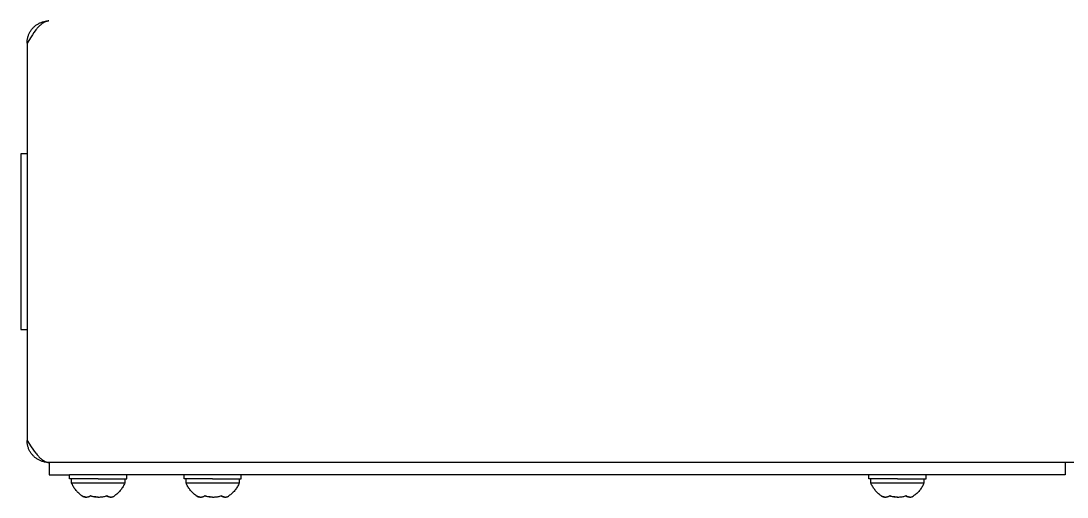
# Model space of a CAD drawing. Header units: millimetres. Extents: x -2542 to 6192, y -257 to 5845.
# Drawn here: x 1393.9 to 1649.8, y 3921.4 to 4037.9 of the extents above; entities that cross this region are included whole.
import ezdxf

# ---------------------------------------------------------------- set-up
doc = ezdxf.new("R2010")
doc.units = ezdxf.units.MM
doc.header["$MEASUREMENT"] = 0
doc.layers.add('Utwórz2D linie widoczne', color=7, linetype='Continuous', true_color=0x000000)

msp = doc.modelspace()

# ---------------------------------------------------------------- linework, layer by layer
at = {"layer": 'Utwórz2D linie widoczne'}
for p, q in [((1396.34, 4035.45), (1396.44, 4035.61)), ((1396.44, 4035.61), (1396.55, 4035.75)), ((1396.55, 4035.75), (1396.67, 4035.9)), ((1396.67, 4035.9), (1396.79, 4036.04)), ((1396.79, 4036.04), (1396.91, 4036.18)), ((1396.91, 4036.18), (1397.04, 4036.31)), ((1397.04, 4036.31), (1397.18, 4036.44)), ((1397.18, 4036.44), (1397.32, 4036.56)), ((1397.32, 4036.56), (1397.46, 4036.68)), ((1397.46, 4036.68), (1397.6, 4036.8)), ((1397.63, 4035.68), (1397.46, 4035.47)), ((1397.6, 4036.8), (1397.76, 4036.9)), ((1397.81, 4035.9), (1397.63, 4035.68)), ((1397.76, 4036.9), (1397.91, 4037.01)), ((1397.95, 4036.07), (1397.81, 4035.9)), ((1397.91, 4037.01), (1398.07, 4037.11)), ((1398.1, 4036.25), (1397.95, 4036.07)), ((1398.07, 4037.11), (1398.23, 4037.2)), ((1398.26, 4036.42), (1398.1, 4036.25)), ((1398.23, 4037.2), (1398.39, 4037.29)), ((1398.41, 4036.58), (1398.26, 4036.42)), ((1398.39, 4037.29), (1398.56, 4037.37)), ((1398.56, 4036.73), (1398.41, 4036.58)), ((1398.56, 4037.37), (1398.73, 4037.44)), ((1398.71, 4036.87), (1398.56, 4036.73)), ((1398.86, 4037), (1398.71, 4036.87)), ((1398.73, 4037.44), (1398.9, 4037.51)), ((1398.94, 4037.07), (1398.86, 4037)), ((1398.9, 4037.51), (1399.07, 4037.58)), ((1399.02, 4037.13), (1398.94, 4037.07)), ((1399.16, 4037.24), (1399.02, 4037.13)), ((1399.07, 4037.58), (1399.25, 4037.63)), ((1399.23, 4037.29), (1399.16, 4037.24)), ((1399.3, 4037.34), (1399.23, 4037.29)), ((1399.25, 4037.63), (1399.43, 4037.69)), ((1399.37, 4037.39), (1399.3, 4037.34)), ((1399.44, 4037.43), (1399.37, 4037.39)), ((1399.43, 4037.69), (1399.61, 4037.73)), ((1399.52, 4037.48), (1399.44, 4037.43)), ((1399.59, 4037.52), (1399.52, 4037.48)), ((1399.66, 4037.56), (1399.59, 4037.52)), ((1399.61, 4037.73), (1399.79, 4037.77)), ((1399.73, 4037.59), (1399.66, 4037.56)), ((1399.8, 4037.63), (1399.73, 4037.59)), ((1399.79, 4037.77), (1399.97, 4037.8)), ((1399.87, 4037.66), (1399.8, 4037.63)), ((1399.95, 4037.69), (1399.87, 4037.66)), ((1400.02, 4037.72), (1399.95, 4037.69)), ((1399.97, 4037.8), (1400.16, 4037.83)), ((1400.09, 4037.75), (1400.02, 4037.72)), ((1400.17, 4037.77), (1400.09, 4037.75)), ((1400.16, 4037.83), (1400.34, 4037.85)), ((1400.24, 4037.79), (1400.17, 4037.77)), ((1400.31, 4037.81), (1400.24, 4037.79)), ((1400.39, 4037.83), (1400.31, 4037.81)), ((1400.34, 4037.85), (1400.53, 4037.86)), ((1400.46, 4037.84), (1400.39, 4037.83)), ((1400.53, 4037.85), (1400.46, 4037.84)), ((1400.53, 4037.86), (1400.71, 4037.87)), ((1400.61, 4037.86), (1400.53, 4037.85)), ((1400.68, 4037.87), (1400.61, 4037.86)), ((1400.72, 4037.87), (1400.68, 4037.87)), ((1400.76, 4037.87), (1400.72, 4037.87)), ((1396.42, 4033.99), (1395.44, 4032.47)), ((1395.46, 4032.84), (1395.47, 4033.03)), ((1395.47, 4033.03), (1395.49, 4033.21)), ((1395.49, 4033.21), (1395.52, 4033.4)), ((1395.52, 4033.4), (1395.56, 4033.58)), ((1395.56, 4033.58), (1395.6, 4033.76)), ((1395.6, 4033.76), (1395.65, 4033.94)), ((1395.65, 4033.94), (1395.7, 4034.12)), ((1395.7, 4034.12), (1395.76, 4034.29)), ((1395.76, 4034.29), (1395.82, 4034.47)), ((1395.82, 4034.47), (1395.9, 4034.64)), ((1395.9, 4034.64), (1395.97, 4034.81)), ((1395.97, 4034.81), (1396.06, 4034.97)), ((1396.06, 4034.97), (1396.14, 4035.14)), ((1396.14, 4035.14), (1396.24, 4035.3)), ((1396.24, 4035.3), (1396.34, 4035.45)), ((1396.77, 4034.51), (1396.42, 4033.99)), ((1397.13, 4035.02), (1396.77, 4034.51)), ((1397.46, 4035.47), (1397.13, 4035.02)), ((1395.44, 4032.47), (1395.45, 4032.66)), ((1395.44, 4032.47), (1395.44, 3935.27)), ((1395.45, 4032.66), (1395.46, 4032.84)), ((1395.44, 4005.37), (1393.94, 4005.37)), ((1393.94, 4005.37), (1393.94, 3962.37)), ((1393.94, 3962.37), (1395.44, 3962.37)), ((1395.45, 3935.09), (1395.44, 3935.27)), ((1395.44, 3935.27), (1396.47, 3933.71)), ((1395.46, 3934.9), (1395.45, 3935.09)), ((1395.47, 3934.71), (1395.46, 3934.9)), ((1395.5, 3934.52), (1395.47, 3934.71)), ((1395.52, 3934.34), (1395.5, 3934.52)), ((1395.56, 3934.15), (1395.52, 3934.34)), ((1395.6, 3933.97), (1395.56, 3934.15)), ((1395.65, 3933.79), (1395.6, 3933.97)), ((1395.71, 3933.61), (1395.65, 3933.79)), ((1395.77, 3933.43), (1395.71, 3933.61)), ((1395.83, 3933.25), (1395.77, 3933.43)), ((1395.91, 3933.08), (1395.83, 3933.25)), ((1396.47, 3933.71), (1396.84, 3933.17)), ((1395.99, 3932.91), (1395.91, 3933.08)), ((1396.07, 3932.74), (1395.99, 3932.91)), ((1396.16, 3932.58), (1396.07, 3932.74)), ((1396.26, 3932.42), (1396.16, 3932.58)), ((1396.36, 3932.26), (1396.26, 3932.42)), ((1396.47, 3932.1), (1396.36, 3932.26)), ((1396.58, 3931.95), (1396.47, 3932.1)), ((1396.7, 3931.81), (1396.58, 3931.95)), ((1396.83, 3931.67), (1396.7, 3931.81)), ((1396.95, 3931.53), (1396.83, 3931.67)), ((1396.84, 3933.17), (1397.22, 3932.64)), ((1397.09, 3931.39), (1396.95, 3931.53)), ((1397.22, 3931.27), (1397.09, 3931.39)), ((1397.22, 3932.64), (1397.56, 3932.2)), ((1397.37, 3931.14), (1397.22, 3931.27)), ((1397.51, 3931.02), (1397.37, 3931.14)), ((1397.66, 3930.91), (1397.51, 3931.02)), ((1397.56, 3932.2), (1397.73, 3931.98)), ((1397.82, 3930.8), (1397.66, 3930.91)), ((1397.73, 3931.98), (1397.9, 3931.77)), ((1397.97, 3930.7), (1397.82, 3930.8)), ((1397.9, 3931.77), (1398.05, 3931.6)), ((1398.13, 3930.6), (1397.97, 3930.7)), ((1398.05, 3931.6), (1398.21, 3931.43)), ((1398.21, 3931.43), (1398.36, 3931.26)), ((1398.36, 3931.26), (1398.52, 3931.1)), ((1398.52, 3931.1), (1398.67, 3930.96)), ((1398.67, 3930.96), (1398.82, 3930.82)), ((1398.82, 3930.82), (1398.98, 3930.69)), ((1398.98, 3930.69), (1399.05, 3930.63)), ((1399.05, 3930.63), (1399.14, 3930.56)), ((1398.3, 3930.51), (1398.13, 3930.6)), ((1398.47, 3930.43), (1398.3, 3930.51)), ((1398.64, 3930.35), (1398.47, 3930.43)), ((1398.81, 3930.27), (1398.64, 3930.35)), ((1398.99, 3930.2), (1398.81, 3930.27)), ((1399.16, 3930.14), (1398.99, 3930.2)), ((1399.14, 3930.56), (1399.21, 3930.51)), ((1399.34, 3930.09), (1399.16, 3930.14)), ((1399.21, 3930.51), (1399.28, 3930.46)), ((1399.28, 3930.46), (1399.36, 3930.4)), ((1399.52, 3930.04), (1399.34, 3930.09)), ((1399.36, 3930.4), (1399.43, 3930.35)), ((1399.43, 3930.35), (1399.51, 3930.31)), ((1399.51, 3930.31), (1399.59, 3930.26)), ((1399.71, 3929.99), (1399.52, 3930.04)), ((1399.59, 3930.26), (1399.67, 3930.21)), ((1399.67, 3930.21), (1399.75, 3930.17)), ((1399.89, 3929.96), (1399.71, 3929.99)), ((1399.75, 3930.17), (1399.82, 3930.14)), ((1399.82, 3930.14), (1399.89, 3930.1)), ((1399.89, 3930.1), (1399.96, 3930.07)), ((1400.08, 3929.93), (1399.89, 3929.96)), ((1399.96, 3930.07), (1400.04, 3930.04)), ((1400.04, 3930.04), (1400.11, 3930.02)), ((1400.26, 3929.91), (1400.08, 3929.93)), ((1400.11, 3930.02), (1400.18, 3929.99)), ((1400.18, 3929.99), (1400.26, 3929.97)), ((1400.26, 3929.97), (1400.33, 3929.95)), ((1400.45, 3929.89), (1400.26, 3929.91)), ((1400.33, 3929.95), (1400.4, 3929.93)), ((1400.4, 3929.93), (1400.48, 3929.92)), ((1400.64, 3929.88), (1400.45, 3929.89)), ((1400.48, 3929.92), (1400.55, 3929.9)), ((1400.55, 3929.9), (1400.62, 3929.89)), ((1400.62, 3929.89), (1400.69, 3929.88)), ((1400.83, 3929.87), (1400.64, 3929.88)), ((1400.69, 3929.88), (1400.77, 3929.88)), ((1400.77, 3929.88), (1400.84, 3929.88)), ((1400.84, 3929.88), (1400.91, 3929.87)), ((1400.84, 3929.87), (1400.84, 3926.87)), ((1980.77, 3929.87), (1400.91, 3929.87)), ((1649.34, 3929.87), (1649.34, 3926.87)), ((1400.84, 3926.87), (1405.84, 3926.87)), ((1649.34, 3926.87), (1405.84, 3926.87)), ((1405.84, 3925.87), (1405.84, 3926.87)), ((1412.84, 3925.87), (1405.84, 3925.87)), ((1406.34, 3924.87), (1406.34, 3925.87)), ((1412.84, 3925.87), (1419.84, 3925.87)), ((1419.34, 3925.87), (1419.34, 3924.87)), ((1419.84, 3925.87), (1419.84, 3926.87)), ((1433.84, 3925.87), (1433.84, 3926.87)), ((1440.84, 3925.87), (1433.84, 3925.87)), ((1434.34, 3924.87), (1434.34, 3925.87)), ((1440.84, 3925.87), (1447.84, 3925.87)), ((1447.34, 3925.87), (1447.34, 3924.87)), ((1447.84, 3925.87), (1447.84, 3926.87)), ((1601.34, 3925.87), (1601.34, 3926.87)), ((1608.34, 3925.87), (1601.34, 3925.87)), ((1601.84, 3924.87), (1601.84, 3925.87)), ((1608.34, 3925.87), (1615.34, 3925.87)), ((1614.84, 3925.87), (1614.84, 3924.87)), ((1615.34, 3925.87), (1615.34, 3926.87)), ((1406.44, 3924.66), (1406.34, 3924.87)), ((1406.34, 3924.87), (1419.34, 3924.87)), ((1406.53, 3924.44), (1406.44, 3924.66)), ((1406.64, 3924.23), (1406.53, 3924.44)), ((1406.75, 3924.02), (1406.64, 3924.23)), ((1406.87, 3923.82), (1406.75, 3924.02)), ((1407, 3923.62), (1406.87, 3923.82)), ((1407.14, 3923.43), (1407, 3923.62)), ((1407.28, 3923.24), (1407.14, 3923.43)), ((1407.42, 3923.05), (1407.28, 3923.24)), ((1407.58, 3922.87), (1407.42, 3923.05)), ((1418.23, 3923.01), (1418.07, 3922.82)), ((1418.38, 3923.2), (1418.23, 3923.01)), ((1418.52, 3923.39), (1418.38, 3923.2)), ((1418.66, 3923.59), (1418.52, 3923.39)), ((1418.79, 3923.79), (1418.66, 3923.59)), ((1418.92, 3924), (1418.79, 3923.79)), ((1419.04, 3924.21), (1418.92, 3924)), ((1419.15, 3924.43), (1419.04, 3924.21)), ((1419.25, 3924.65), (1419.15, 3924.43)), ((1419.34, 3924.87), (1419.25, 3924.65)), ((1434.44, 3924.66), (1434.34, 3924.87)), ((1434.34, 3924.87), (1447.34, 3924.87)), ((1434.53, 3924.44), (1434.44, 3924.66)), ((1434.64, 3924.23), (1434.53, 3924.44)), ((1434.75, 3924.02), (1434.64, 3924.23)), ((1434.87, 3923.82), (1434.75, 3924.02)), ((1435, 3923.62), (1434.87, 3923.82)), ((1435.14, 3923.43), (1435, 3923.62)), ((1435.28, 3923.24), (1435.14, 3923.43)), ((1435.42, 3923.05), (1435.28, 3923.24)), ((1435.58, 3922.87), (1435.42, 3923.05)), ((1446.23, 3923.01), (1446.07, 3922.82)), ((1446.38, 3923.2), (1446.23, 3923.01)), ((1446.52, 3923.39), (1446.38, 3923.2)), ((1446.66, 3923.59), (1446.52, 3923.39)), ((1446.79, 3923.79), (1446.66, 3923.59)), ((1446.92, 3924), (1446.79, 3923.79)), ((1447.04, 3924.21), (1446.92, 3924)), ((1447.15, 3924.43), (1447.04, 3924.21)), ((1447.25, 3924.65), (1447.15, 3924.43)), ((1447.34, 3924.87), (1447.25, 3924.65)), ((1601.94, 3924.66), (1601.84, 3924.87)), ((1601.84, 3924.87), (1614.84, 3924.87)), ((1602.03, 3924.44), (1601.94, 3924.66)), ((1602.14, 3924.23), (1602.03, 3924.44)), ((1602.25, 3924.02), (1602.14, 3924.23)), ((1602.37, 3923.82), (1602.25, 3924.02)), ((1602.5, 3923.62), (1602.37, 3923.82)), ((1602.64, 3923.43), (1602.5, 3923.62)), ((1602.78, 3923.24), (1602.64, 3923.43)), ((1602.92, 3923.05), (1602.78, 3923.24)), ((1603.08, 3922.87), (1602.92, 3923.05)), ((1613.73, 3923.01), (1613.57, 3922.82)), ((1613.88, 3923.2), (1613.73, 3923.01)), ((1614.02, 3923.39), (1613.88, 3923.2)), ((1614.16, 3923.59), (1614.02, 3923.39)), ((1614.29, 3923.79), (1614.16, 3923.59)), ((1614.42, 3924), (1614.29, 3923.79)), ((1614.54, 3924.21), (1614.42, 3924)), ((1614.65, 3924.43), (1614.54, 3924.21)), ((1614.75, 3924.65), (1614.65, 3924.43)), ((1614.84, 3924.87), (1614.75, 3924.65)), ((1407.74, 3922.69), (1407.58, 3922.87)), ((1407.9, 3922.53), (1407.74, 3922.69)), ((1408.07, 3922.36), (1407.9, 3922.53)), ((1408.25, 3922.2), (1408.07, 3922.36)), ((1408.43, 3922.05), (1408.25, 3922.2)), ((1408.61, 3921.91), (1408.43, 3922.05)), ((1408.8, 3921.77), (1408.61, 3921.91)), ((1408.8, 3921.77), (1408.86, 3921.73)), ((1408.89, 3921.71), (1408.8, 3921.77)), ((1408.86, 3921.73), (1408.91, 3921.7)), ((1408.93, 3921.68), (1408.89, 3921.71)), ((1408.91, 3921.7), (1408.97, 3921.66)), ((1408.98, 3921.65), (1408.93, 3921.68)), ((1408.97, 3921.66), (1409.02, 3921.63)), ((1409.02, 3921.62), (1408.98, 3921.65)), ((1409.02, 3921.63), (1409.08, 3921.6)), ((1409.06, 3921.6), (1409.02, 3921.62)), ((1409.11, 3921.57), (1409.06, 3921.6)), ((1409.08, 3921.6), (1409.14, 3921.58)), ((1409.16, 3921.55), (1409.11, 3921.57)), ((1409.14, 3921.58), (1409.2, 3921.55)), ((1409.2, 3921.53), (1409.16, 3921.55)), ((1409.2, 3921.55), (1409.26, 3921.53)), ((1409.25, 3921.51), (1409.2, 3921.53)), ((1409.3, 3921.5), (1409.25, 3921.51)), ((1409.26, 3921.53), (1409.32, 3921.51)), ((1409.35, 3921.48), (1409.3, 3921.5)), ((1409.32, 3921.51), (1409.38, 3921.49)), ((1409.4, 3921.47), (1409.35, 3921.48)), ((1409.38, 3921.49), (1409.44, 3921.47)), ((1409.45, 3921.46), (1409.4, 3921.47)), ((1409.44, 3921.47), (1409.5, 3921.46)), ((1409.5, 3921.45), (1409.45, 3921.46)), ((1409.5, 3921.46), (1409.57, 3921.45)), ((1409.55, 3921.44), (1409.5, 3921.45)), ((1409.6, 3921.43), (1409.55, 3921.44)), ((1409.57, 3921.45), (1409.63, 3921.44)), ((1409.65, 3921.43), (1409.6, 3921.43)), ((1409.63, 3921.44), (1409.69, 3921.43)), ((1409.71, 3921.42), (1409.65, 3921.43)), ((1409.69, 3921.43), (1409.76, 3921.43)), ((1409.76, 3921.42), (1409.71, 3921.42)), ((1409.76, 3921.43), (1409.82, 3921.42)), ((1409.81, 3921.42), (1409.76, 3921.42)), ((1409.82, 3921.42), (1409.88, 3921.42)), ((1409.88, 3921.42), (1409.95, 3921.42)), ((1409.95, 3921.42), (1410.01, 3921.43)), ((1410.01, 3921.43), (1410.08, 3921.43)), ((1410.08, 3921.43), (1410.14, 3921.44)), ((1410.14, 3921.44), (1410.2, 3921.45)), ((1410.2, 3921.45), (1410.27, 3921.46)), ((1410.27, 3921.46), (1410.33, 3921.47)), ((1410.33, 3921.47), (1410.39, 3921.49)), ((1410.39, 3921.49), (1410.45, 3921.51)), ((1410.45, 3921.51), (1410.51, 3921.53)), ((1410.51, 3921.53), (1410.57, 3921.55)), ((1410.57, 3921.55), (1410.63, 3921.58)), ((1410.63, 3921.58), (1410.69, 3921.6)), ((1410.69, 3921.6), (1410.75, 3921.63)), ((1410.75, 3921.63), (1410.8, 3921.66)), ((1410.8, 3921.66), (1410.86, 3921.7)), ((1410.86, 3921.7), (1410.91, 3921.73)), ((1411.06, 3921.65), (1410.87, 3921.71)), ((1410.91, 3921.73), (1410.96, 3921.77)), ((1410.96, 3921.77), (1411.16, 3921.7)), ((1411.25, 3921.6), (1411.06, 3921.65)), ((1411.16, 3921.7), (1411.36, 3921.64)), ((1411.44, 3921.55), (1411.25, 3921.6)), ((1411.36, 3921.64), (1411.56, 3921.59)), ((1411.64, 3921.51), (1411.44, 3921.55)), ((1411.56, 3921.59), (1411.76, 3921.55)), ((1411.84, 3921.48), (1411.64, 3921.51)), ((1411.76, 3921.55), (1411.96, 3921.51)), ((1412.04, 3921.46), (1411.84, 3921.48)), ((1411.96, 3921.51), (1412.16, 3921.48)), ((1412.23, 3921.44), (1412.04, 3921.46)), ((1412.16, 3921.48), (1412.37, 3921.45)), ((1412.43, 3921.43), (1412.23, 3921.44)), ((1412.37, 3921.45), (1412.57, 3921.44)), ((1412.63, 3921.42), (1412.43, 3921.43)), ((1412.57, 3921.44), (1412.78, 3921.42)), ((1412.83, 3921.42), (1412.63, 3921.42)), ((1412.78, 3921.42), (1412.98, 3921.42)), ((1412.98, 3921.42), (1413.19, 3921.42)), ((1413.19, 3921.42), (1413.4, 3921.44)), ((1413.4, 3921.44), (1413.6, 3921.45)), ((1413.6, 3921.45), (1413.8, 3921.48)), ((1413.8, 3921.48), (1414.01, 3921.51)), ((1414.01, 3921.51), (1414.21, 3921.55)), ((1414.21, 3921.55), (1414.41, 3921.59)), ((1414.41, 3921.59), (1414.61, 3921.64)), ((1414.61, 3921.64), (1414.81, 3921.7)), ((1414.81, 3921.7), (1415, 3921.77)), ((1414.88, 3921.67), (1414.82, 3921.71)), ((1414.93, 3921.64), (1414.88, 3921.67)), ((1414.99, 3921.61), (1414.93, 3921.64)), ((1415.05, 3921.58), (1414.99, 3921.61)), ((1415, 3921.77), (1415.04, 3921.74)), ((1415.04, 3921.74), (1415.08, 3921.71)), ((1415.11, 3921.56), (1415.05, 3921.58)), ((1415.08, 3921.71), (1415.12, 3921.68)), ((1415.17, 3921.54), (1415.11, 3921.56)), ((1415.12, 3921.68), (1415.16, 3921.65)), ((1415.16, 3921.65), (1415.2, 3921.62)), ((1415.23, 3921.51), (1415.17, 3921.54)), ((1415.2, 3921.62), (1415.25, 3921.6)), ((1415.29, 3921.5), (1415.23, 3921.51)), ((1415.25, 3921.6), (1415.29, 3921.57)), ((1415.29, 3921.57), (1415.34, 3921.55)), ((1415.36, 3921.48), (1415.29, 3921.5)), ((1415.34, 3921.55), (1415.38, 3921.53)), ((1415.42, 3921.46), (1415.36, 3921.48)), ((1415.38, 3921.53), (1415.43, 3921.51)), ((1415.48, 3921.45), (1415.42, 3921.46)), ((1415.43, 3921.51), (1415.47, 3921.5)), ((1415.47, 3921.5), (1415.52, 3921.48)), ((1415.55, 3921.44), (1415.48, 3921.45)), ((1415.52, 3921.48), (1415.57, 3921.47)), ((1415.61, 3921.43), (1415.55, 3921.44)), ((1415.57, 3921.47), (1415.62, 3921.46)), ((1415.68, 3921.43), (1415.61, 3921.43)), ((1415.62, 3921.46), (1415.67, 3921.45)), ((1415.67, 3921.45), (1415.72, 3921.44)), ((1415.74, 3921.42), (1415.68, 3921.43)), ((1415.72, 3921.44), (1415.76, 3921.43)), ((1415.81, 3921.42), (1415.74, 3921.42)), ((1415.76, 3921.43), (1415.81, 3921.43)), ((1415.81, 3921.43), (1415.86, 3921.42)), ((1415.87, 3921.42), (1415.81, 3921.42)), ((1415.86, 3921.42), (1415.91, 3921.42)), ((1415.91, 3921.42), (1415.96, 3921.42)), ((1415.96, 3921.42), (1416.01, 3921.42)), ((1416.01, 3921.42), (1416.06, 3921.43)), ((1416.06, 3921.43), (1416.11, 3921.43)), ((1416.11, 3921.43), (1416.16, 3921.44)), ((1416.16, 3921.44), (1416.21, 3921.45)), ((1416.21, 3921.45), (1416.26, 3921.46)), ((1416.26, 3921.46), (1416.31, 3921.47)), ((1416.31, 3921.47), (1416.35, 3921.48)), ((1416.35, 3921.48), (1416.4, 3921.5)), ((1416.4, 3921.5), (1416.45, 3921.52)), ((1416.45, 3921.52), (1416.49, 3921.53)), ((1416.49, 3921.53), (1416.54, 3921.55)), ((1416.54, 3921.55), (1416.58, 3921.58)), ((1416.58, 3921.58), (1416.63, 3921.6)), ((1416.63, 3921.6), (1416.67, 3921.62)), ((1416.67, 3921.62), (1416.71, 3921.65)), ((1416.71, 3921.65), (1416.76, 3921.68)), ((1416.76, 3921.68), (1416.8, 3921.71)), ((1416.99, 3921.85), (1416.8, 3921.71)), ((1417.19, 3921.99), (1416.99, 3921.85)), ((1417.37, 3922.15), (1417.19, 3921.99)), ((1417.56, 3922.31), (1417.37, 3922.15)), ((1417.73, 3922.47), (1417.56, 3922.31)), ((1417.9, 3922.65), (1417.73, 3922.47)), ((1418.07, 3922.82), (1417.9, 3922.65)), ((1435.74, 3922.69), (1435.58, 3922.87)), ((1435.9, 3922.53), (1435.74, 3922.69)), ((1436.07, 3922.36), (1435.9, 3922.53)), ((1436.25, 3922.2), (1436.07, 3922.36)), ((1436.43, 3922.05), (1436.25, 3922.2)), ((1436.61, 3921.91), (1436.43, 3922.05)), ((1436.8, 3921.77), (1436.61, 3921.91)), ((1436.8, 3921.77), (1436.86, 3921.73)), ((1436.89, 3921.71), (1436.8, 3921.77)), ((1436.86, 3921.73), (1436.91, 3921.7)), ((1436.93, 3921.68), (1436.89, 3921.71)), ((1436.91, 3921.7), (1436.97, 3921.66)), ((1436.98, 3921.65), (1436.93, 3921.68)), ((1436.97, 3921.66), (1437.02, 3921.63)), ((1437.02, 3921.62), (1436.98, 3921.65)), ((1437.02, 3921.63), (1437.08, 3921.6)), ((1437.06, 3921.6), (1437.02, 3921.62)), ((1437.11, 3921.57), (1437.06, 3921.6)), ((1437.08, 3921.6), (1437.14, 3921.58)), ((1437.16, 3921.55), (1437.11, 3921.57)), ((1437.14, 3921.58), (1437.2, 3921.55)), ((1437.2, 3921.53), (1437.16, 3921.55)), ((1437.2, 3921.55), (1437.26, 3921.53)), ((1437.25, 3921.51), (1437.2, 3921.53)), ((1437.3, 3921.5), (1437.25, 3921.51)), ((1437.26, 3921.53), (1437.32, 3921.51)), ((1437.35, 3921.48), (1437.3, 3921.5)), ((1437.32, 3921.51), (1437.38, 3921.49)), ((1437.4, 3921.47), (1437.35, 3921.48)), ((1437.38, 3921.49), (1437.44, 3921.47)), ((1437.45, 3921.46), (1437.4, 3921.47)), ((1437.44, 3921.47), (1437.5, 3921.46)), ((1437.5, 3921.45), (1437.45, 3921.46)), ((1437.5, 3921.46), (1437.57, 3921.45)), ((1437.55, 3921.44), (1437.5, 3921.45)), ((1437.6, 3921.43), (1437.55, 3921.44)), ((1437.57, 3921.45), (1437.63, 3921.44)), ((1437.65, 3921.43), (1437.6, 3921.43)), ((1437.63, 3921.44), (1437.69, 3921.43)), ((1437.71, 3921.42), (1437.65, 3921.43)), ((1437.69, 3921.43), (1437.76, 3921.43)), ((1437.76, 3921.42), (1437.71, 3921.42)), ((1437.76, 3921.43), (1437.82, 3921.42)), ((1437.81, 3921.42), (1437.76, 3921.42)), ((1437.82, 3921.42), (1437.88, 3921.42)), ((1437.88, 3921.42), (1437.95, 3921.42)), ((1437.95, 3921.42), (1438.01, 3921.43)), ((1438.01, 3921.43), (1438.08, 3921.43)), ((1438.08, 3921.43), (1438.14, 3921.44)), ((1438.14, 3921.44), (1438.2, 3921.45)), ((1438.2, 3921.45), (1438.27, 3921.46)), ((1438.27, 3921.46), (1438.33, 3921.47)), ((1438.33, 3921.47), (1438.39, 3921.49)), ((1438.39, 3921.49), (1438.45, 3921.51)), ((1438.45, 3921.51), (1438.51, 3921.53)), ((1438.51, 3921.53), (1438.57, 3921.55)), ((1438.57, 3921.55), (1438.63, 3921.58)), ((1438.63, 3921.58), (1438.69, 3921.6)), ((1438.69, 3921.6), (1438.75, 3921.63)), ((1438.75, 3921.63), (1438.8, 3921.66)), ((1438.8, 3921.66), (1438.86, 3921.7)), ((1438.86, 3921.7), (1438.91, 3921.73)), ((1439.06, 3921.65), (1438.87, 3921.71)), ((1438.91, 3921.73), (1438.96, 3921.77)), ((1438.96, 3921.77), (1439.16, 3921.7)), ((1439.25, 3921.6), (1439.06, 3921.65)), ((1439.16, 3921.7), (1439.36, 3921.64)), ((1439.44, 3921.55), (1439.25, 3921.6)), ((1439.36, 3921.64), (1439.56, 3921.59)), ((1439.64, 3921.51), (1439.44, 3921.55)), ((1439.56, 3921.59), (1439.76, 3921.55)), ((1439.84, 3921.48), (1439.64, 3921.51)), ((1439.76, 3921.55), (1439.96, 3921.51)), ((1440.04, 3921.46), (1439.84, 3921.48)), ((1439.96, 3921.51), (1440.16, 3921.48)), ((1440.23, 3921.44), (1440.04, 3921.46)), ((1440.16, 3921.48), (1440.37, 3921.45)), ((1440.43, 3921.43), (1440.23, 3921.44)), ((1440.37, 3921.45), (1440.57, 3921.44)), ((1440.63, 3921.42), (1440.43, 3921.43)), ((1440.57, 3921.44), (1440.78, 3921.42)), ((1440.83, 3921.42), (1440.63, 3921.42)), ((1440.78, 3921.42), (1440.98, 3921.42)), ((1440.98, 3921.42), (1441.19, 3921.42)), ((1441.19, 3921.42), (1441.4, 3921.44)), ((1441.4, 3921.44), (1441.6, 3921.45)), ((1441.6, 3921.45), (1441.8, 3921.48)), ((1441.8, 3921.48), (1442.01, 3921.51)), ((1442.01, 3921.51), (1442.21, 3921.55)), ((1442.21, 3921.55), (1442.41, 3921.59)), ((1442.41, 3921.59), (1442.61, 3921.64)), ((1442.61, 3921.64), (1442.81, 3921.7)), ((1442.81, 3921.7), (1443, 3921.77)), ((1442.88, 3921.67), (1442.82, 3921.71)), ((1442.93, 3921.64), (1442.88, 3921.67)), ((1442.99, 3921.61), (1442.93, 3921.64)), ((1443.05, 3921.58), (1442.99, 3921.61)), ((1443, 3921.77), (1443.04, 3921.74)), ((1443.04, 3921.74), (1443.08, 3921.71)), ((1443.11, 3921.56), (1443.05, 3921.58)), ((1443.08, 3921.71), (1443.12, 3921.68)), ((1443.17, 3921.54), (1443.11, 3921.56)), ((1443.12, 3921.68), (1443.16, 3921.65)), ((1443.16, 3921.65), (1443.2, 3921.62)), ((1443.23, 3921.51), (1443.17, 3921.54)), ((1443.2, 3921.62), (1443.25, 3921.6)), ((1443.29, 3921.5), (1443.23, 3921.51)), ((1443.25, 3921.6), (1443.29, 3921.57)), ((1443.29, 3921.57), (1443.34, 3921.55)), ((1443.36, 3921.48), (1443.29, 3921.5)), ((1443.34, 3921.55), (1443.38, 3921.53)), ((1443.42, 3921.46), (1443.36, 3921.48)), ((1443.38, 3921.53), (1443.43, 3921.51)), ((1443.48, 3921.45), (1443.42, 3921.46)), ((1443.43, 3921.51), (1443.47, 3921.5)), ((1443.47, 3921.5), (1443.52, 3921.48)), ((1443.55, 3921.44), (1443.48, 3921.45)), ((1443.52, 3921.48), (1443.57, 3921.47)), ((1443.61, 3921.43), (1443.55, 3921.44)), ((1443.57, 3921.47), (1443.62, 3921.46)), ((1443.68, 3921.43), (1443.61, 3921.43)), ((1443.62, 3921.46), (1443.67, 3921.45)), ((1443.67, 3921.45), (1443.72, 3921.44)), ((1443.74, 3921.42), (1443.68, 3921.43)), ((1443.72, 3921.44), (1443.76, 3921.43)), ((1443.81, 3921.42), (1443.74, 3921.42)), ((1443.76, 3921.43), (1443.81, 3921.43)), ((1443.81, 3921.43), (1443.86, 3921.42)), ((1443.87, 3921.42), (1443.81, 3921.42)), ((1443.86, 3921.42), (1443.91, 3921.42)), ((1443.91, 3921.42), (1443.96, 3921.42)), ((1443.96, 3921.42), (1444.01, 3921.42)), ((1444.01, 3921.42), (1444.06, 3921.43)), ((1444.06, 3921.43), (1444.11, 3921.43)), ((1444.11, 3921.43), (1444.16, 3921.44)), ((1444.16, 3921.44), (1444.21, 3921.45)), ((1444.21, 3921.45), (1444.26, 3921.46)), ((1444.26, 3921.46), (1444.31, 3921.47)), ((1444.31, 3921.47), (1444.35, 3921.48)), ((1444.35, 3921.48), (1444.4, 3921.5)), ((1444.4, 3921.5), (1444.45, 3921.52)), ((1444.45, 3921.52), (1444.49, 3921.53)), ((1444.49, 3921.53), (1444.54, 3921.55)), ((1444.54, 3921.55), (1444.58, 3921.58)), ((1444.58, 3921.58), (1444.63, 3921.6)), ((1444.63, 3921.6), (1444.67, 3921.62)), ((1444.67, 3921.62), (1444.71, 3921.65)), ((1444.71, 3921.65), (1444.76, 3921.68)), ((1444.76, 3921.68), (1444.8, 3921.71)), ((1444.99, 3921.85), (1444.8, 3921.71)), ((1445.19, 3921.99), (1444.99, 3921.85)), ((1445.37, 3922.15), (1445.19, 3921.99)), ((1445.56, 3922.31), (1445.37, 3922.15)), ((1445.73, 3922.47), (1445.56, 3922.31)), ((1445.9, 3922.65), (1445.73, 3922.47)), ((1446.07, 3922.82), (1445.9, 3922.65)), ((1603.24, 3922.69), (1603.08, 3922.87)), ((1603.4, 3922.53), (1603.24, 3922.69)), ((1603.57, 3922.36), (1603.4, 3922.53)), ((1603.75, 3922.2), (1603.57, 3922.36)), ((1603.93, 3922.05), (1603.75, 3922.2)), ((1604.11, 3921.91), (1603.93, 3922.05)), ((1604.3, 3921.77), (1604.11, 3921.91)), ((1604.3, 3921.77), (1604.36, 3921.73)), ((1604.39, 3921.71), (1604.3, 3921.77)), ((1604.36, 3921.73), (1604.41, 3921.7)), ((1604.43, 3921.68), (1604.39, 3921.71)), ((1604.41, 3921.7), (1604.47, 3921.66)), ((1604.48, 3921.65), (1604.43, 3921.68)), ((1604.47, 3921.66), (1604.52, 3921.63)), ((1604.52, 3921.62), (1604.48, 3921.65)), ((1604.52, 3921.63), (1604.58, 3921.6)), ((1604.56, 3921.6), (1604.52, 3921.62)), ((1604.61, 3921.57), (1604.56, 3921.6)), ((1604.58, 3921.6), (1604.64, 3921.58)), ((1604.66, 3921.55), (1604.61, 3921.57)), ((1604.64, 3921.58), (1604.7, 3921.55)), ((1604.7, 3921.53), (1604.66, 3921.55)), ((1604.7, 3921.55), (1604.76, 3921.53)), ((1604.75, 3921.51), (1604.7, 3921.53)), ((1604.8, 3921.5), (1604.75, 3921.51)), ((1604.76, 3921.53), (1604.82, 3921.51)), ((1604.85, 3921.48), (1604.8, 3921.5)), ((1604.82, 3921.51), (1604.88, 3921.49)), ((1604.9, 3921.47), (1604.85, 3921.48)), ((1604.88, 3921.49), (1604.94, 3921.47)), ((1604.95, 3921.46), (1604.9, 3921.47)), ((1604.94, 3921.47), (1605, 3921.46)), ((1605, 3921.45), (1604.95, 3921.46)), ((1605, 3921.46), (1605.07, 3921.45)), ((1605.05, 3921.44), (1605, 3921.45)), ((1605.1, 3921.43), (1605.05, 3921.44)), ((1605.07, 3921.45), (1605.13, 3921.44)), ((1605.15, 3921.43), (1605.1, 3921.43)), ((1605.13, 3921.44), (1605.19, 3921.43)), ((1605.21, 3921.42), (1605.15, 3921.43)), ((1605.19, 3921.43), (1605.26, 3921.43)), ((1605.26, 3921.42), (1605.21, 3921.42)), ((1605.26, 3921.43), (1605.32, 3921.42)), ((1605.31, 3921.42), (1605.26, 3921.42)), ((1605.32, 3921.42), (1605.38, 3921.42)), ((1605.38, 3921.42), (1605.45, 3921.42)), ((1605.45, 3921.42), (1605.51, 3921.43)), ((1605.51, 3921.43), (1605.58, 3921.43)), ((1605.58, 3921.43), (1605.64, 3921.44)), ((1605.64, 3921.44), (1605.7, 3921.45)), ((1605.7, 3921.45), (1605.77, 3921.46)), ((1605.77, 3921.46), (1605.83, 3921.47)), ((1605.83, 3921.47), (1605.89, 3921.49)), ((1605.89, 3921.49), (1605.95, 3921.51)), ((1605.95, 3921.51), (1606.01, 3921.53)), ((1606.01, 3921.53), (1606.07, 3921.55)), ((1606.07, 3921.55), (1606.13, 3921.58)), ((1606.13, 3921.58), (1606.19, 3921.6)), ((1606.19, 3921.6), (1606.25, 3921.63)), ((1606.25, 3921.63), (1606.3, 3921.66)), ((1606.3, 3921.66), (1606.36, 3921.7)), ((1606.36, 3921.7), (1606.41, 3921.73)), ((1606.56, 3921.65), (1606.37, 3921.71)), ((1606.41, 3921.73), (1606.46, 3921.77)), ((1606.46, 3921.77), (1606.66, 3921.7)), ((1606.75, 3921.6), (1606.56, 3921.65)), ((1606.66, 3921.7), (1606.86, 3921.64)), ((1606.94, 3921.55), (1606.75, 3921.6)), ((1606.86, 3921.64), (1607.06, 3921.59)), ((1607.14, 3921.51), (1606.94, 3921.55)), ((1607.06, 3921.59), (1607.26, 3921.55)), ((1607.34, 3921.48), (1607.14, 3921.51)), ((1607.26, 3921.55), (1607.46, 3921.51)), ((1607.54, 3921.46), (1607.34, 3921.48)), ((1607.46, 3921.51), (1607.66, 3921.48)), ((1607.73, 3921.44), (1607.54, 3921.46)), ((1607.66, 3921.48), (1607.87, 3921.45)), ((1607.93, 3921.43), (1607.73, 3921.44)), ((1607.87, 3921.45), (1608.07, 3921.44)), ((1608.13, 3921.42), (1607.93, 3921.43)), ((1608.07, 3921.44), (1608.28, 3921.42)), ((1608.33, 3921.42), (1608.13, 3921.42)), ((1608.28, 3921.42), (1608.48, 3921.42)), ((1608.48, 3921.42), (1608.69, 3921.42)), ((1608.69, 3921.42), (1608.9, 3921.44)), ((1608.9, 3921.44), (1609.1, 3921.45)), ((1609.1, 3921.45), (1609.3, 3921.48)), ((1609.3, 3921.48), (1609.51, 3921.51)), ((1609.51, 3921.51), (1609.71, 3921.55)), ((1609.71, 3921.55), (1609.91, 3921.59)), ((1609.91, 3921.59), (1610.11, 3921.64)), ((1610.11, 3921.64), (1610.31, 3921.7)), ((1610.31, 3921.7), (1610.5, 3921.77)), ((1610.38, 3921.67), (1610.32, 3921.71)), ((1610.43, 3921.64), (1610.38, 3921.67)), ((1610.49, 3921.61), (1610.43, 3921.64)), ((1610.55, 3921.58), (1610.49, 3921.61)), ((1610.5, 3921.77), (1610.54, 3921.74)), ((1610.54, 3921.74), (1610.58, 3921.71)), ((1610.61, 3921.56), (1610.55, 3921.58)), ((1610.58, 3921.71), (1610.62, 3921.68)), ((1610.67, 3921.54), (1610.61, 3921.56)), ((1610.62, 3921.68), (1610.66, 3921.65)), ((1610.66, 3921.65), (1610.7, 3921.62)), ((1610.73, 3921.51), (1610.67, 3921.54)), ((1610.7, 3921.62), (1610.75, 3921.6)), ((1610.79, 3921.5), (1610.73, 3921.51)), ((1610.75, 3921.6), (1610.79, 3921.57)), ((1610.79, 3921.57), (1610.84, 3921.55)), ((1610.86, 3921.48), (1610.79, 3921.5)), ((1610.84, 3921.55), (1610.88, 3921.53)), ((1610.92, 3921.46), (1610.86, 3921.48)), ((1610.88, 3921.53), (1610.93, 3921.51)), ((1610.98, 3921.45), (1610.92, 3921.46)), ((1610.93, 3921.51), (1610.97, 3921.5)), ((1610.97, 3921.5), (1611.02, 3921.48)), ((1611.05, 3921.44), (1610.98, 3921.45)), ((1611.02, 3921.48), (1611.07, 3921.47)), ((1611.11, 3921.43), (1611.05, 3921.44)), ((1611.07, 3921.47), (1611.12, 3921.46)), ((1611.18, 3921.43), (1611.11, 3921.43)), ((1611.12, 3921.46), (1611.17, 3921.45)), ((1611.17, 3921.45), (1611.22, 3921.44)), ((1611.24, 3921.42), (1611.18, 3921.43)), ((1611.22, 3921.44), (1611.26, 3921.43)), ((1611.31, 3921.42), (1611.24, 3921.42)), ((1611.26, 3921.43), (1611.31, 3921.43)), ((1611.31, 3921.43), (1611.36, 3921.42)), ((1611.37, 3921.42), (1611.31, 3921.42)), ((1611.36, 3921.42), (1611.41, 3921.42)), ((1611.41, 3921.42), (1611.46, 3921.42)), ((1611.46, 3921.42), (1611.51, 3921.42)), ((1611.51, 3921.42), (1611.56, 3921.43)), ((1611.56, 3921.43), (1611.61, 3921.43)), ((1611.61, 3921.43), (1611.66, 3921.44)), ((1611.66, 3921.44), (1611.71, 3921.45)), ((1611.71, 3921.45), (1611.76, 3921.46)), ((1611.76, 3921.46), (1611.81, 3921.47)), ((1611.81, 3921.47), (1611.85, 3921.48)), ((1611.85, 3921.48), (1611.9, 3921.5)), ((1611.9, 3921.5), (1611.95, 3921.52)), ((1611.95, 3921.52), (1611.99, 3921.53)), ((1611.99, 3921.53), (1612.04, 3921.55)), ((1612.04, 3921.55), (1612.08, 3921.58)), ((1612.08, 3921.58), (1612.13, 3921.6)), ((1612.13, 3921.6), (1612.17, 3921.62)), ((1612.17, 3921.62), (1612.21, 3921.65)), ((1612.21, 3921.65), (1612.26, 3921.68)), ((1612.26, 3921.68), (1612.3, 3921.71)), ((1612.49, 3921.85), (1612.3, 3921.71)), ((1612.69, 3921.99), (1612.49, 3921.85)), ((1612.87, 3922.15), (1612.69, 3921.99)), ((1613.06, 3922.31), (1612.87, 3922.15)), ((1613.23, 3922.47), (1613.06, 3922.31)), ((1613.4, 3922.65), (1613.23, 3922.47)), ((1613.57, 3922.82), (1613.4, 3922.65))]:
    msp.add_line(p, q, dxfattribs=at)

doc.saveas('drawing.dxf')
